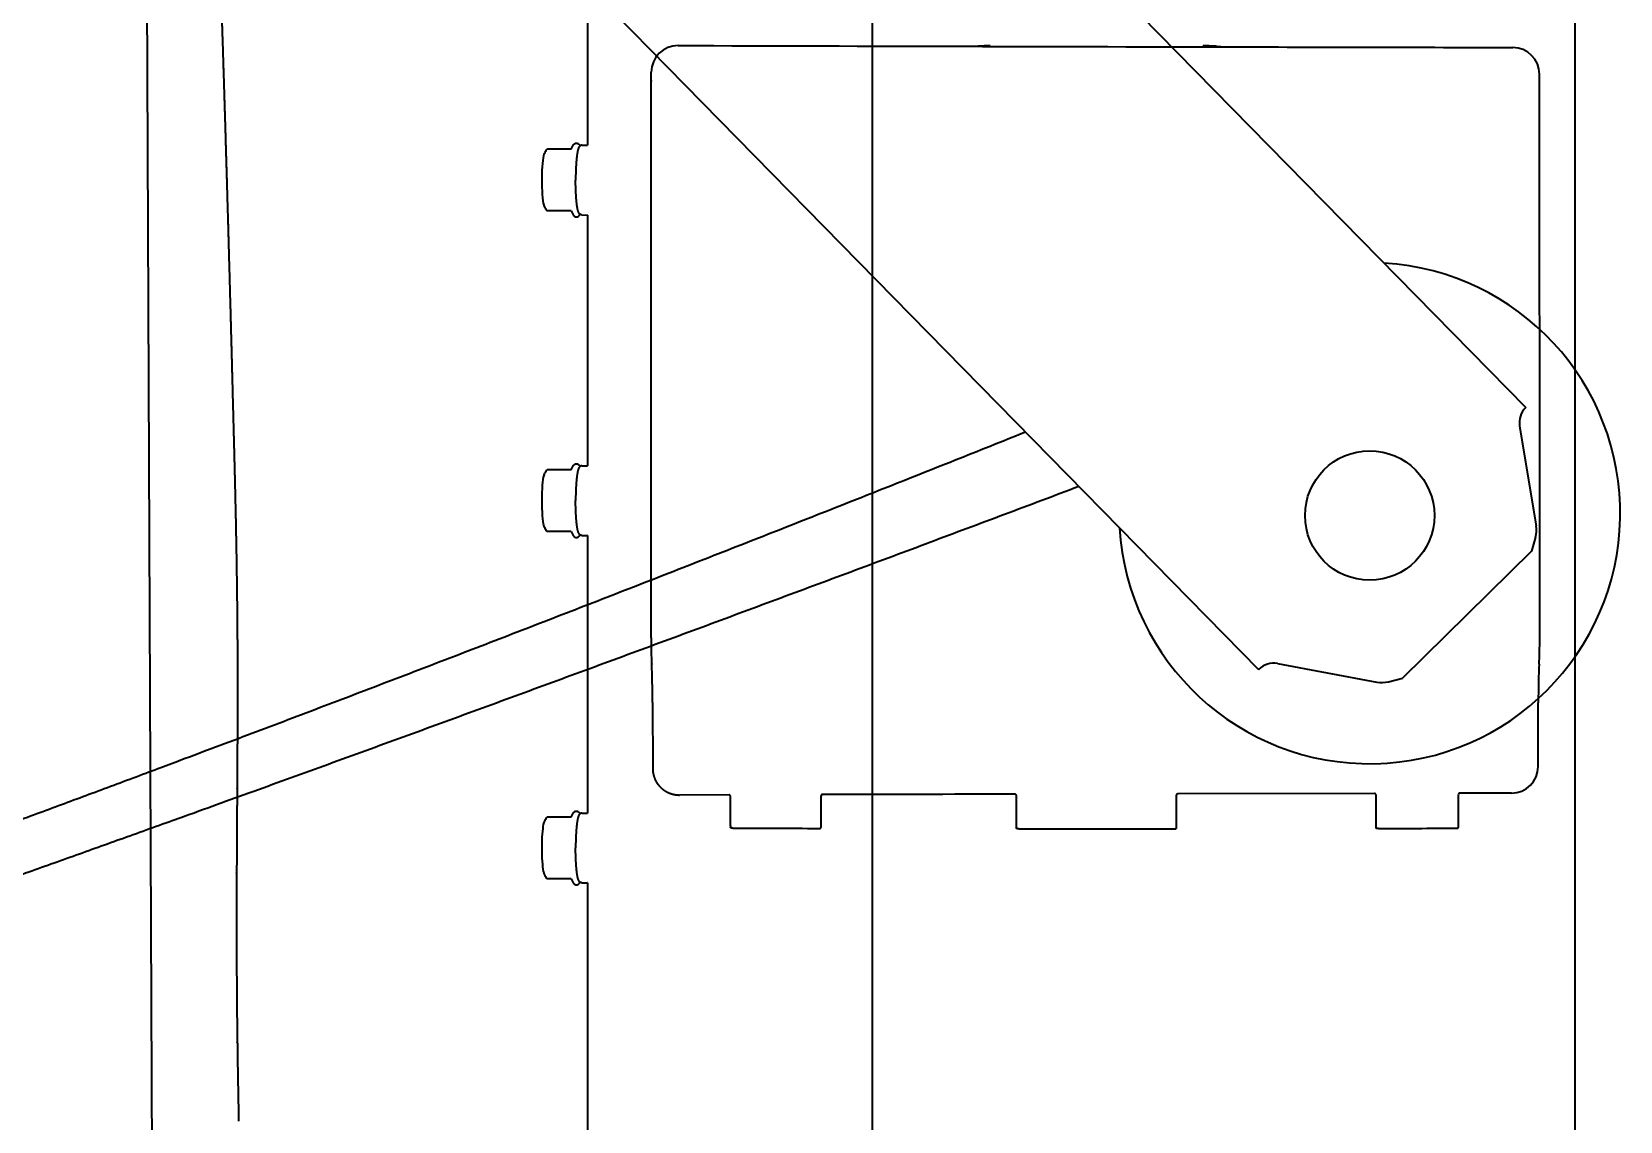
# Model space of a CAD drawing. Header units: millimetres. Extents: x 120 to 10915, y 515 to 8014.
# Drawn here: x 2624.8 to 2922, y 4599 to 4802.8 of the extents above; entities that cross this region are included whole.
import ezdxf

# ---------------------------------------------------------------- set-up
doc = ezdxf.new("R2010")
doc.units = ezdxf.units.MM
doc.layers.get('0').update_dxf_attribs({"lineweight": 13})
for name, color, linetype, lineweight in [('203_Chassis_left_side_view', 7, 'Continuous', 13), ('206_Cab_side_and_top_view', 7, 'Continuous', 13), ('214_BWA_holes_right_side_view', 7, 'Continuous', 13), ('218_Chassis_right_side_view', 7, 'Continuous', 13)]:
    doc.layers.add(name, color=color, linetype=linetype, lineweight=lineweight)

# ---------------------------------------------------------------- blocks, each defined once
blk = doc.blocks.new('3351299')
at = {"layer": '203_Chassis_left_side_view', "color": 3, "lineweight": 35}
for points, knots in [([(2659.94, 917.79), (2660.13, 912.21), (2660.32, 906.64), (2660.5, 901.05), (2660.73, 893.63), (2660.96, 886.21), (2661.01, 884.28), (2661.18, 878.73), (2661.34, 873.17), (2661.45, 869.42), (2661.66, 862.02), (2661.86, 854.61), (2661.97, 850.77), (2662.11, 845.31), (2662.26, 839.85), (2662.31, 837.63), (2662.41, 834), (2662.5, 830.36), (2662.55, 828.5), (2662.6, 826.64), (2662.65, 824.78)], [0, 0, 0, 0, 0, 0, 27.90867, 27.90867, 27.90867, 37.1185, 37.1185, 37.1185, 55.689508, 55.689508, 55.689508, 74.158473, 74.158473, 74.158473, 83.017276, 83.017276, 83.017276, 92.326715, 92.326715, 92.326715, 92.326715, 92.326715, 92.326715]), ([(2662.65, 824.78), (2662.69, 823.2), (2662.73, 821.63), (2662.77, 820.05), (2662.81, 818.32), (2662.85, 816.58), (2662.85, 816.42), (2662.89, 814.85), (2662.93, 813.27), (2662.96, 811.85), (2662.99, 810.27), (2663.02, 808.7), (2663.02, 808.54), (2663.05, 806.96), (2663.08, 805.39), (2663.11, 803.97), (2663.13, 802.39), (2663.15, 800.81), (2663.16, 800.65), (2663.18, 799.08), (2663.2, 797.5), (2663.21, 796.08), (2663.23, 794.5), (2663.24, 792.92), (2663.24, 792.77), (2663.26, 791.19), (2663.27, 789.61), (2663.28, 788.19), (2663.28, 786.61), (2663.29, 785.04), (2663.29, 784.88), (2663.29, 783.3), (2663.3, 781.73), (2663.3, 780.31), (2663.3, 778.73), (2663.3, 777.16), (2663.3, 777), (2663.29, 775.43), (2663.29, 773.85), (2663.29, 772.43), (2663.28, 770.86), (2663.27, 769.28), (2663.27, 769.12), (2663.27, 767.55), (2663.26, 765.97), (2663.25, 764.55), (2663.24, 762.97), (2663.23, 761.4), (2663.23, 761.24), (2663.22, 759.67), (2663.21, 758.09), (2663.2, 756.68), (2663.19, 755.1), (2663.18, 753.53), (2663.18, 753.37), (2663.17, 751.8), (2663.16, 750.23), (2663.16, 748.81), (2663.15, 747.24), (2663.14, 745.66), (2663.14, 745.51), (2663.13, 743.93), (2663.13, 742.36), (2663.13, 740.94), (2663.12, 739.37), (2663.12, 737.8), (2663.12, 737.64), (2663.12, 736.07), (2663.12, 734.5), (2663.12, 733.08), (2663.12, 731.35), (2663.13, 729.62), (2663.13, 729.31), (2663.14, 728.05), (2663.14, 726.79), (2663.15, 725.85), (2663.16, 724.28), (2663.17, 722.7), (2663.18, 722.09), (2663.19, 720.2), (2663.21, 718.32), (2663.22, 717.06), (2663.24, 715.46), (2663.27, 713.86), (2663.27, 713.68), (2663.29, 712.08), (2663.31, 710.49), (2663.33, 709.24), (2663.36, 707.65), (2663.39, 706.05), (2663.39, 705.87), (2663.42, 704.28), (2663.45, 702.69), (2663.47, 701.44), (2663.5, 700.2), (2663.52, 698.95)], [0, 0, 0, 0, 0, 0, 7.885484, 7.885484, 7.885484, 8.674032, 8.674032, 8.674032, 15.771583, 15.771583, 15.771583, 16.560286, 16.560286, 16.560286, 23.658608, 23.658608, 23.658608, 24.447311, 24.447311, 24.447311, 31.548151, 31.548151, 31.548151, 32.337169, 32.337169, 32.337169, 39.435781, 39.435781, 39.435781, 40.223527, 40.223527, 40.223527, 47.31324, 47.31324, 47.31324, 48.100986, 48.100986, 48.100986, 55.193385, 55.193385, 55.193385, 55.981578, 55.981578, 55.981578, 63.075319, 63.075319, 63.075319, 63.862147, 63.862147, 63.862147, 70.943595, 70.943595, 70.943595, 71.730423, 71.730423, 71.730423, 78.811094, 78.811094, 78.811094, 79.597727, 79.597727, 79.597727, 86.677427, 86.677427, 86.677427, 87.464061, 87.464061, 87.464061, 94.537937, 94.537937, 94.537937, 96.12501, 96.12501, 96.12501, 100.840444, 100.840444, 100.840444, 103.993391, 103.993391, 103.993391, 110.268452, 110.268452, 110.268452, 112.012373, 112.012373, 112.012373, 118.256114, 118.256114, 118.256114, 119.977639, 119.977639, 119.977639, 126.210938, 126.210938, 126.210938, 126.210938, 126.210938, 126.210938])]:
    blk.add_open_spline(points, degree=5, knots=knots, dxfattribs=at)
at = {"layer": '214_BWA_holes_right_side_view', "color": 3, "lineweight": 35}
for p, q in [((2802.96, 900.17), (2802.17, 900.17)), ((2802.96, 900.17), (2802.98, 900.18)), ((2803.8, 900.21), (2803.47, 900.21)), ((2844.53, 900.21), (2844.2, 900.21)), ((2845.04, 900.17), (2845.02, 900.18)), ((2845.83, 900.17), (2845.04, 900.17)), ((2740.79, 784.61), (2740.8, 784.45)), ((2906.83, 784.52), (2906.83, 784.48)), ((2740.96, 777.32), (2740.98, 764.97)), ((2906.65, 765.34), (2906.67, 777.24)), ((2755.29, 760.03), (2746, 760)), ((2755.5, 759.83), (2755.5, 754.3)), ((2772.5, 754.23), (2772.5, 759.87)), ((2809, 759.96), (2809, 754.16)), ((2839, 754.16), (2839, 760.03)), ((2876.04, 760.3), (2839.2, 760.23)), ((2876.25, 760.1), (2876.25, 754.22)), ((2891.75, 754.28), (2891.75, 760.13)), ((2901.66, 760.35), (2891.95, 760.33)), ((2756, 753.82), (2755.79, 753.82)), ((2771.96, 753.76), (2772.18, 753.76)), ((2809.5, 753.68), (2809.3, 753.68)), ((2838.47, 753.68), (2838.67, 753.68)), ((2876.75, 753.74), (2876.56, 753.74)), ((2891.22, 753.79), (2891.42, 753.79))]:
    blk.add_line(p, q, dxfattribs=at)
for points in [[(2745.73, 900.26, 0.00012), (2852.92, 900)], [(2849.94, 900.01, 0.000064), (2901.91, 899.9)], [(2808.79, 760.16, 0.000059), (2772.7, 760.07)], [(2756, 753.82, 0.000357), (2771.96, 753.76)], [(2809.5, 753.68, 0.000364), (2838.47, 753.68)], [(2876.75, 753.74, 0.000293), (2891.22, 753.79)]]:
    blk.add_lwpolyline(points, format="xyb", dxfattribs=at)
for centre, radius, start, end in [((2799.61, 965.43), 65.31, 269.7683, 271.9877), ((2802.15, 892.15), 8.01, 89.9087, 92.0033), ((2803.8, 900.41), 0.2, 269.965, 0.0351), ((2844.2, 900.41), 0.2, 179.9649, 270.035), ((2845.92, 895.62), 4.54, 85.069, 91.0582), ((2901.89, 894.9), 5, 0.008, 89.8533), ((2901.65, 765.35), 5, 270.1075, 359.9167), ((2755.3, 759.82), 0.204, 1.6459, 91.7632), ((2772.7, 759.87), 0.202, 89.4147, 179.2346), ((2808.8, 759.96), 0.204, 1.5624, 91.6898), ((2839.2, 760.02), 0.202, 89.3094, 179.1939), ((2876.05, 760.1), 0.203, 1.4615, 91.608), ((2891.95, 760.13), 0.202, 89.2324, 179.1686), ((2756.82, 754.27), 1.32, 178.7835, 194.2671), ((2771.01, 754.22), 1.49, 348.9138, 0.6422), ((2810.34, 754.13), 1.34, 178.843, 194.0081), ((2837.52, 754.14), 1.48, 348.6889, 0.6638), ((2877.61, 754.2), 1.36, 178.9162, 193.7057), ((2890.27, 754.26), 1.48, 348.546, 0.6771)]:
    blk.add_arc(centre, radius, start, end, dxfattribs=at)
for centre, major_axis, ratio, start_param, end_param in [((2745.74, 895.26), (4.58, -2.06), 0.994269, 1.992273, 3.560358), ((2803.47, 900.18), (0.5, 0), 0.052408, 1.570796, 3.089233), ((2844.53, 900.18), (-0.5, 0), 0.052408, 3.193953, 4.712389), ((2850.11, 900.22), (4, 0), 0.052368, 3.462048, 4.67047), ((2741.05, 789.55), (0, -7), 0.052622, 4.729561, 5.497051), ((2906.57, 789.47), (0, -7), 0.052329, 0.785682, 1.561341), ((2740.4, 777.03), (0, -10.5), 0.052631, 1.59836, 2.355514), ((2907.22, 777.05), (0, -10.5), 0.052346, 3.927272, 4.694595)]:
    blk.add_ellipse(centre, major_axis=major_axis, ratio=ratio, start_param=start_param, end_param=end_param, dxfattribs=at)
for points, knots in [([(2740.68, 789.43), (2740.66, 810), (2740.66, 830.57), (2740.68, 851.16), (2740.7, 872.32), (2740.72, 893.49), (2740.72, 894.09), (2740.72, 894.69), (2740.72, 895.29)], [0.07404, 0.07404, 0.07404, 0.07404, 0.07404, 0.07404, 102.913467, 102.913467, 102.913467, 105.913799, 105.913799, 105.913799, 105.913799, 105.913799, 105.913799]), ([(2740.98, 764.97), (2740.98, 764.5), (2741.04, 764.03), (2741.15, 763.56), (2741.49, 762.67), (2742.02, 761.88), (2742.33, 761.52), (2743.04, 760.88), (2743.88, 760.43), (2744.32, 760.25), (2744.93, 760.09), (2745.55, 760.02), (2745.7, 760.01), (2745.85, 760), (2746, 760)], [0, 0, 0, 0, 0, 0, 3.346671, 3.346671, 3.346671, 6.695287, 6.695287, 6.695287, 10.043519, 10.043519, 10.043519, 11.104846, 11.104846, 11.104846, 11.104846, 11.104846, 11.104846]), ([(2755.79, 753.82), (2755.75, 753.82), (2755.71, 753.83), (2755.67, 753.83), (2755.62, 753.85), (2755.58, 753.88), (2755.57, 753.89), (2755.55, 753.91), (2755.55, 753.93), (2755.54, 753.94), (2755.54, 753.94), (2755.54, 753.95)], [0, 0, 0, 0, 0, 0, 0.2864603, 0.2864603, 0.2864603, 0.4857818, 0.4857818, 0.4857818, 0.5289184, 0.5289184, 0.5289184, 0.5289184, 0.5289184, 0.5289184]), ([(2772.18, 753.76), (2772.22, 753.76), (2772.26, 753.76), (2772.3, 753.77), (2772.36, 753.78), (2772.4, 753.8), (2772.42, 753.82), (2772.44, 753.84), (2772.46, 753.88), (2772.46, 753.89), (2772.47, 753.91), (2772.47, 753.93)], [0, 0, 0, 0, 0, 0, 0.2785446, 0.2785446, 0.2785446, 0.4568984, 0.4568984, 0.4568984, 0.6230698, 0.6230698, 0.6230698, 0.6230698, 0.6230698, 0.6230698]), ([(2809.3, 753.68), (2809.27, 753.69), (2809.25, 753.69), (2809.22, 753.69), (2809.17, 753.69), (2809.13, 753.71), (2809.1, 753.72), (2809.08, 753.74), (2809.06, 753.77), (2809.05, 753.78), (2809.05, 753.8), (2809.04, 753.81)], [0, 0, 0, 0, 0, 0, 0.1800563, 0.1800563, 0.1800563, 0.3913538, 0.3913538, 0.3913538, 0.5361634, 0.5361634, 0.5361634, 0.5361634, 0.5361634, 0.5361634]), ([(2838.67, 753.68), (2838.71, 753.68), (2838.74, 753.68), (2838.77, 753.68), (2838.82, 753.69), (2838.87, 753.71), (2838.89, 753.72), (2838.92, 753.74), (2838.95, 753.78), (2838.96, 753.8), (2838.97, 753.83), (2838.97, 753.85)], [0, 0, 0, 0, 0, 0, 0.2103931, 0.2103931, 0.2103931, 0.3946679, 0.3946679, 0.3946679, 0.6182536, 0.6182536, 0.6182536, 0.6182536, 0.6182536, 0.6182536]), ([(2876.56, 753.74), (2876.51, 753.74), (2876.47, 753.75), (2876.43, 753.75), (2876.37, 753.77), (2876.33, 753.8), (2876.32, 753.81), (2876.3, 753.84), (2876.29, 753.86), (2876.29, 753.87), (2876.29, 753.87), (2876.29, 753.87)], [0, 0, 0, 0, 0, 0, 0.3007417, 0.3007417, 0.3007417, 0.509338, 0.509338, 0.509338, 0.5541292, 0.5541292, 0.5541292, 0.5541292, 0.5541292, 0.5541292]), ([(2891.42, 753.79), (2891.46, 753.8), (2891.5, 753.8), (2891.54, 753.8), (2891.6, 753.81), (2891.65, 753.84), (2891.66, 753.85), (2891.69, 753.88), (2891.7, 753.91), (2891.71, 753.93), (2891.72, 753.95), (2891.72, 753.96)], [0, 0, 0, 0, 0, 0, 0.2831269, 0.2831269, 0.2831269, 0.4620501, 0.4620501, 0.4620501, 0.6280202, 0.6280202, 0.6280202, 0.6280202, 0.6280202, 0.6280202])]:
    blk.add_open_spline(points, degree=5, knots=knots, dxfattribs=at)
blk.add_open_spline([(2906.94, 789.4), (2906.95, 810.5), (2906.94, 831.6), (2906.93, 852.71), (2906.91, 873.81), (2906.89, 894.9)], degree=5, dxfattribs=at)
blk = doc.blocks.new('3069663')
at = {"layer": '218_Chassis_right_side_view', "color": 3, "lineweight": 35}
blk.add_line((2782.03, 1181.1), (2782.03, 665.94), dxfattribs=at)
blk = doc.blocks.new('3107262')
at = {"layer": '203_Chassis_left_side_view', "color": 3, "lineweight": 35}
for p, q in [((2913.5, 1193.95), (2913.5, 667.15)), ((2728.77, 933.55), (2728.77, 881.63)), ((2725.7, 880.86), (2721.23, 880.86)), ((2725.7, 880.86), (2726.11, 881.59)), ((2727.73, 881.6), (2728.77, 881.63)), ((2728.77, 881.63), (2728.75, 881.63)), ((2720.68, 870.19), (2720.83, 869.92)), ((2725.7, 869.32), (2721.23, 869.32)), ((2725.7, 869.32), (2726.11, 868.59)), ((2727.73, 868.58), (2728.77, 868.55)), ((2728.77, 868.55), (2728.75, 868.55)), ((2728.77, 868.55), (2728.77, 821.63)), ((2720.68, 819.99), (2720.83, 820.26)), ((2725.7, 820.86), (2721.23, 820.86)), ((2725.7, 820.86), (2726.11, 821.59)), ((2727.73, 821.6), (2728.77, 821.63)), ((2728.77, 821.63), (2728.75, 821.63)), ((2725.7, 809.32), (2721.23, 809.32)), ((2725.7, 809.32), (2726.11, 808.59)), ((2727.73, 808.58), (2728.77, 808.55)), ((2728.77, 808.55), (2728.75, 808.55)), ((2728.77, 808.55), (2728.77, 756.63)), ((2725.7, 755.86), (2721.23, 755.86)), ((2725.7, 755.86), (2726.11, 756.59)), ((2727.73, 756.6), (2728.77, 756.63)), ((2728.77, 756.63), (2728.75, 756.63)), ((2720.68, 745.19), (2720.83, 744.92)), ((2725.7, 744.32), (2721.23, 744.32)), ((2725.7, 744.32), (2726.11, 743.59)), ((2727.73, 743.58), (2728.77, 743.55)), ((2728.77, 743.55), (2728.75, 743.55)), ((2728.77, 743.55), (2728.77, 689.94))]:
    blk.add_line(p, q, dxfattribs=at)
for centre, radius, start, end in [((2723.32, 878.82), 2.88, 149.8318, 154.566), ((2725.22, 877.75), 5.06, 142.0053, 150.2108), ((2725.22, 872.43), 5.06, 209.7892, 217.995), ((2725.22, 817.75), 5.06, 142.0053, 150.2108), ((2723.27, 811.34), 2.83, 191.9209, 210.2832), ((2725.22, 812.43), 5.06, 209.7892, 217.995), ((2723.32, 753.82), 2.88, 149.8318, 166.6063), ((2725.22, 752.75), 5.06, 142.0053, 150.2108), ((2725.22, 747.43), 5.06, 209.7892, 217.995)]:
    blk.add_arc(centre, radius, start, end, dxfattribs=at)
for centre, start_param, end_param in [((2720.79, 875.09), 3.265214, 5.759587), ((2720.79, 875.09), 5.759587, 6.084538), ((2720.79, 815.09), 3.340248, 5.759587), ((2720.79, 750.09), 3.639572, 5.759587), ((2720.79, 750.09), 5.759587, 6.084538)]:
    blk.add_ellipse(centre, major_axis=(0, -5), ratio=0.113203, start_param=start_param, end_param=end_param, dxfattribs=at)
for points, knots in [([(2726.11, 881.59), (2726.11, 881.6), (2726.12, 881.62), (2726.14, 881.65), (2726.16, 881.68), (2726.19, 881.72), (2726.22, 881.76), (2726.26, 881.8), (2726.3, 881.83), (2726.34, 881.86), (2726.38, 881.89), (2726.42, 881.91), (2726.46, 881.94), (2726.51, 881.96), (2726.59, 881.98), (2726.67, 881.99), (2726.76, 881.99), (2726.84, 881.98), (2726.91, 881.96), (2726.96, 881.94), (2727.01, 881.92), (2727.05, 881.9), (2727.09, 881.87), (2727.13, 881.84), (2727.17, 881.8), (2727.2, 881.77), (2727.23, 881.73), (2727.26, 881.7), (2727.28, 881.67), (2727.3, 881.64), (2727.32, 881.61), (2727.34, 881.57), (2727.36, 881.52), (2727.38, 881.49), (2727.38, 881.48)], [0, 0, 0, 0, 0.03476, 0.070212, 0.106564, 0.144085, 0.200251, 0.258907, 0.308415, 0.359899, 0.406008, 0.4539, 0.498075, 0.544969, 0.635572, 0.722307, 0.808646, 0.895859, 0.976401, 1.012863, 1.067637, 1.115029, 1.160519, 1.211956, 1.260655, 1.319247, 1.369097, 1.404314, 1.438505, 1.471803, 1.505859, 1.558624, 1.60793, 1.657756, 1.657756, 1.657756, 1.657756]), ([(2727.73, 881.6), (2727.7, 881.6), (2727.65, 881.6), (2727.57, 881.58), (2727.5, 881.55), (2727.44, 881.52), (2727.39, 881.48), (2727.34, 881.45), (2727.3, 881.41), (2727.27, 881.37), (2727.24, 881.33), (2727.21, 881.29), (2727.19, 881.26), (2727.17, 881.22), (2727.15, 881.18), (2727.13, 881.14), (2727.11, 881.11), (2727.1, 881.07), (2727.08, 881.03), (2727.07, 880.99), (2727.05, 880.95), (2727.04, 880.91), (2727.03, 880.87), (2727.01, 880.82), (2727, 880.78), (2726.99, 880.73), (2726.98, 880.68), (2726.97, 880.64), (2726.95, 880.59), (2726.94, 880.54), (2726.93, 880.48), (2726.92, 880.43), (2726.91, 880.38), (2726.9, 880.32), (2726.89, 880.26), (2726.88, 880.2), (2726.87, 880.14), (2726.86, 880.08), (2726.85, 880.02), (2726.84, 879.96), (2726.83, 879.89), (2726.82, 879.82), (2726.81, 879.76), (2726.8, 879.69), (2726.79, 879.62), (2726.78, 879.55), (2726.78, 879.47), (2726.77, 879.4), (2726.76, 879.32), (2726.75, 879.25), (2726.74, 879.17), (2726.73, 879.09), (2726.73, 879.01), (2726.72, 878.93), (2726.71, 878.85), (2726.7, 878.77), (2726.7, 878.68), (2726.69, 878.6), (2726.68, 878.51), (2726.68, 878.43), (2726.67, 878.34), (2726.66, 878.25), (2726.66, 878.16), (2726.65, 878.07), (2726.65, 877.98), (2726.64, 877.89), (2726.64, 877.79), (2726.63, 877.7), (2726.63, 877.61), (2726.62, 877.51), (2726.62, 877.42), (2726.61, 877.32), (2726.61, 877.22), (2726.6, 877.12), (2726.6, 877.03), (2726.6, 876.93), (2726.59, 876.83), (2726.59, 876.73), (2726.59, 876.63), (2726.58, 876.53), (2726.58, 876.43), (2726.58, 876.33), (2726.58, 876.22), (2726.57, 876.12), (2726.57, 876.02), (2726.57, 875.92), (2726.57, 875.81), (2726.57, 875.71), (2726.57, 875.61), (2726.57, 875.5), (2726.57, 875.4), (2726.56, 875.3), (2726.56, 875.19), (2726.56, 875.13), (2726.56, 875.09)], [0, 0, 0, 0, 0.080216, 0.158763, 0.234473, 0.306345, 0.368418, 0.426639, 0.481188, 0.532494, 0.581226, 0.627427, 0.672228, 0.716023, 0.757153, 0.798088, 0.839012, 0.880157, 0.921707, 0.963828, 1.006652, 1.050286, 1.094607, 1.139898, 1.186223, 1.233637, 1.28218, 1.331891, 1.382796, 1.434921, 1.48823, 1.542788, 1.598606, 1.65569, 1.713975, 1.773674, 1.834517, 1.896749, 1.960118, 2.024846, 2.090737, 2.157954, 2.226329, 2.295997, 2.366812, 2.438884, 2.512075, 2.586485, 2.662002, 2.738699, 2.816476, 2.89539, 2.975355, 3.056415, 3.138485, 3.221607, 3.305708, 3.390815, 3.476861, 3.563867, 3.65177, 3.740585, 3.83025, 3.920777, 4.012113, 4.104261, 4.197159, 4.290818, 4.385211, 4.480311, 4.576053, 4.672451, 4.769476, 4.867101, 4.965271, 5.063988, 5.163222, 5.262946, 5.36311, 5.463709, 5.564713, 5.666093, 5.767808, 5.869844, 5.97217, 6.074758, 6.17757, 6.280587, 6.38378, 6.487117, 6.590568, 6.694107, 6.797704, 6.901329, 6.901329, 6.901329, 6.901329]), ([(2727.73, 868.58), (2727.7, 868.58), (2727.65, 868.58), (2727.57, 868.6), (2727.5, 868.63), (2727.44, 868.66), (2727.39, 868.7), (2727.34, 868.73), (2727.3, 868.77), (2727.27, 868.81), (2727.24, 868.85), (2727.21, 868.89), (2727.19, 868.93), (2727.17, 868.96), (2727.15, 869), (2727.13, 869.04), (2727.11, 869.08), (2727.1, 869.11), (2727.08, 869.15), (2727.07, 869.19), (2727.05, 869.23), (2727.04, 869.27), (2727.03, 869.32), (2727.01, 869.36), (2727, 869.4), (2726.99, 869.45), (2726.98, 869.5), (2726.97, 869.55), (2726.95, 869.59), (2726.94, 869.65), (2726.93, 869.7), (2726.92, 869.75), (2726.91, 869.81), (2726.9, 869.86), (2726.89, 869.92), (2726.88, 869.98), (2726.87, 870.04), (2726.86, 870.1), (2726.85, 870.16), (2726.84, 870.23), (2726.83, 870.29), (2726.82, 870.36), (2726.81, 870.43), (2726.8, 870.49), (2726.79, 870.57), (2726.78, 870.64), (2726.78, 870.71), (2726.77, 870.78), (2726.76, 870.86), (2726.75, 870.93), (2726.74, 871.01), (2726.73, 871.09), (2726.73, 871.17), (2726.72, 871.25), (2726.71, 871.33), (2726.7, 871.42), (2726.7, 871.5), (2726.69, 871.58), (2726.68, 871.67), (2726.68, 871.76), (2726.67, 871.84), (2726.66, 871.93), (2726.66, 872.02), (2726.65, 872.11), (2726.65, 872.2), (2726.64, 872.3), (2726.64, 872.39), (2726.63, 872.48), (2726.63, 872.58), (2726.62, 872.67), (2726.62, 872.77), (2726.61, 872.86), (2726.61, 872.96), (2726.6, 873.06), (2726.6, 873.16), (2726.6, 873.25), (2726.59, 873.35), (2726.59, 873.45), (2726.59, 873.55), (2726.58, 873.65), (2726.58, 873.75), (2726.58, 873.86), (2726.58, 873.96), (2726.57, 874.06), (2726.57, 874.16), (2726.57, 874.26), (2726.57, 874.37), (2726.57, 874.47), (2726.57, 874.57), (2726.57, 874.68), (2726.57, 874.78), (2726.56, 874.88), (2726.56, 874.99), (2726.56, 875.06), (2726.56, 875.09)], [0, 0, 0, 0, 0.080216, 0.158763, 0.234473, 0.306345, 0.368418, 0.426639, 0.481188, 0.532494, 0.581226, 0.627427, 0.672228, 0.716023, 0.757153, 0.798088, 0.839012, 0.880157, 0.921707, 0.963828, 1.006652, 1.050286, 1.094607, 1.139898, 1.186223, 1.233637, 1.28218, 1.331891, 1.382796, 1.434921, 1.48823, 1.542788, 1.598606, 1.65569, 1.713975, 1.773674, 1.834517, 1.896749, 1.960118, 2.024846, 2.090737, 2.157954, 2.226329, 2.295997, 2.366812, 2.438884, 2.512075, 2.586485, 2.662002, 2.738699, 2.816476, 2.89539, 2.975355, 3.056415, 3.138485, 3.221607, 3.305708, 3.390815, 3.476861, 3.563867, 3.65177, 3.740585, 3.83025, 3.920777, 4.012113, 4.104261, 4.197159, 4.290818, 4.385211, 4.480311, 4.576053, 4.672451, 4.769476, 4.867101, 4.965271, 5.063988, 5.163222, 5.262946, 5.36311, 5.463709, 5.564713, 5.666093, 5.767808, 5.869844, 5.97217, 6.074758, 6.17757, 6.280587, 6.38378, 6.487117, 6.590568, 6.694107, 6.797704, 6.901329, 6.901329, 6.901329, 6.901329]), ([(2726.11, 868.59), (2726.11, 868.58), (2726.12, 868.57), (2726.13, 868.55), (2726.14, 868.53), (2726.15, 868.51), (2726.17, 868.49), (2726.19, 868.47), (2726.2, 868.45), (2726.22, 868.43), (2726.24, 868.4), (2726.27, 868.38), (2726.3, 868.35), (2726.34, 868.32), (2726.38, 868.29), (2726.41, 868.27), (2726.45, 868.25), (2726.48, 868.24), (2726.51, 868.23), (2726.54, 868.22), (2726.59, 868.2), (2726.63, 868.2), (2726.67, 868.19), (2726.71, 868.19), (2726.76, 868.19), (2726.8, 868.2), (2726.84, 868.2), (2726.89, 868.21), (2726.93, 868.23), (2726.97, 868.24), (2727.01, 868.27), (2727.05, 868.29), (2727.09, 868.31), (2727.12, 868.34), (2727.14, 868.36), (2727.16, 868.38), (2727.18, 868.4), (2727.2, 868.42), (2727.22, 868.44), (2727.24, 868.46), (2727.26, 868.49), (2727.28, 868.51), (2727.3, 868.54), (2727.31, 868.57), (2727.33, 868.59), (2727.34, 868.62), (2727.35, 868.64), (2727.36, 868.66), (2727.37, 868.68), (2727.38, 868.7), (2727.38, 868.7)], [0, 0, 0, 0, 0.020898, 0.042046, 0.066892, 0.092136, 0.117889, 0.144238, 0.171747, 0.200029, 0.229192, 0.259556, 0.310361, 0.36163, 0.407956, 0.454658, 0.490231, 0.524569, 0.543704, 0.589944, 0.634142, 0.677668, 0.720918, 0.76416, 0.807367, 0.850988, 0.894044, 0.938484, 0.981871, 1.027841, 1.071806, 1.119787, 1.165605, 1.205023, 1.233107, 1.260101, 1.289786, 1.317306, 1.344392, 1.372271, 1.408913, 1.442973, 1.476576, 1.506855, 1.533626, 1.560129, 1.586694, 1.611472, 1.634589, 1.657694, 1.657694, 1.657694, 1.657694]), ([(2726.11, 821.59), (2726.11, 821.6), (2726.12, 821.62), (2726.14, 821.65), (2726.16, 821.68), (2726.19, 821.72), (2726.22, 821.76), (2726.26, 821.8), (2726.3, 821.83), (2726.34, 821.86), (2726.38, 821.89), (2726.42, 821.91), (2726.46, 821.94), (2726.51, 821.96), (2726.59, 821.98), (2726.67, 821.99), (2726.76, 821.99), (2726.84, 821.98), (2726.91, 821.96), (2726.96, 821.94), (2727.01, 821.92), (2727.05, 821.9), (2727.09, 821.87), (2727.13, 821.84), (2727.17, 821.8), (2727.2, 821.77), (2727.23, 821.73), (2727.26, 821.7), (2727.28, 821.67), (2727.3, 821.64), (2727.32, 821.61), (2727.34, 821.57), (2727.36, 821.52), (2727.38, 821.49), (2727.38, 821.48)], [0, 0, 0, 0, 0.03476, 0.070212, 0.106564, 0.144085, 0.200251, 0.258907, 0.308415, 0.359899, 0.406008, 0.4539, 0.498075, 0.544969, 0.635572, 0.722307, 0.808646, 0.895859, 0.976401, 1.012863, 1.067637, 1.115029, 1.160519, 1.211956, 1.260655, 1.319246, 1.369097, 1.404314, 1.438505, 1.471803, 1.505859, 1.558624, 1.60793, 1.657755, 1.657755, 1.657755, 1.657755]), ([(2727.73, 821.6), (2727.7, 821.6), (2727.65, 821.6), (2727.57, 821.58), (2727.5, 821.55), (2727.44, 821.52), (2727.39, 821.48), (2727.34, 821.45), (2727.3, 821.41), (2727.27, 821.37), (2727.24, 821.33), (2727.21, 821.29), (2727.19, 821.26), (2727.17, 821.22), (2727.15, 821.18), (2727.13, 821.14), (2727.11, 821.11), (2727.1, 821.07), (2727.08, 821.03), (2727.07, 820.99), (2727.05, 820.95), (2727.04, 820.91), (2727.03, 820.87), (2727.01, 820.82), (2727, 820.78), (2726.99, 820.73), (2726.98, 820.68), (2726.97, 820.64), (2726.95, 820.59), (2726.94, 820.54), (2726.93, 820.48), (2726.92, 820.43), (2726.91, 820.38), (2726.9, 820.32), (2726.89, 820.26), (2726.88, 820.2), (2726.87, 820.14), (2726.86, 820.08), (2726.85, 820.02), (2726.84, 819.96), (2726.83, 819.89), (2726.82, 819.82), (2726.81, 819.76), (2726.8, 819.69), (2726.79, 819.62), (2726.78, 819.55), (2726.78, 819.47), (2726.77, 819.4), (2726.76, 819.32), (2726.75, 819.25), (2726.74, 819.17), (2726.73, 819.09), (2726.73, 819.01), (2726.72, 818.93), (2726.71, 818.85), (2726.7, 818.77), (2726.7, 818.68), (2726.69, 818.6), (2726.68, 818.51), (2726.68, 818.43), (2726.67, 818.34), (2726.66, 818.25), (2726.66, 818.16), (2726.65, 818.07), (2726.65, 817.98), (2726.64, 817.89), (2726.64, 817.79), (2726.63, 817.7), (2726.63, 817.61), (2726.62, 817.51), (2726.62, 817.42), (2726.61, 817.32), (2726.61, 817.22), (2726.6, 817.12), (2726.6, 817.03), (2726.6, 816.93), (2726.59, 816.83), (2726.59, 816.73), (2726.59, 816.63), (2726.58, 816.53), (2726.58, 816.43), (2726.58, 816.33), (2726.58, 816.22), (2726.57, 816.12), (2726.57, 816.02), (2726.57, 815.92), (2726.57, 815.81), (2726.57, 815.71), (2726.57, 815.61), (2726.57, 815.5), (2726.57, 815.4), (2726.56, 815.3), (2726.56, 815.19), (2726.56, 815.13), (2726.56, 815.09)], [0, 0, 0, 0, 0.080216, 0.158763, 0.234473, 0.306345, 0.368418, 0.426639, 0.481188, 0.532494, 0.581226, 0.627427, 0.672228, 0.716023, 0.757153, 0.798088, 0.839012, 0.880157, 0.921707, 0.963828, 1.006652, 1.050286, 1.094607, 1.139898, 1.186223, 1.233637, 1.28218, 1.331891, 1.382796, 1.434921, 1.48823, 1.542788, 1.598606, 1.65569, 1.713975, 1.773674, 1.834517, 1.896749, 1.960118, 2.024846, 2.090737, 2.157954, 2.226329, 2.295997, 2.366812, 2.438884, 2.512075, 2.586485, 2.662002, 2.738699, 2.816476, 2.89539, 2.975355, 3.056415, 3.138485, 3.221607, 3.305708, 3.390815, 3.476861, 3.563867, 3.65177, 3.740585, 3.83025, 3.920777, 4.012113, 4.104261, 4.197159, 4.290818, 4.385211, 4.480311, 4.576053, 4.672451, 4.769476, 4.867101, 4.965271, 5.063988, 5.163222, 5.262946, 5.36311, 5.463709, 5.564713, 5.666093, 5.767808, 5.869844, 5.97217, 6.074758, 6.17757, 6.280587, 6.38378, 6.487117, 6.590568, 6.694107, 6.797704, 6.901329, 6.901329, 6.901329, 6.901329]), ([(2727.73, 808.58), (2727.7, 808.58), (2727.65, 808.58), (2727.57, 808.6), (2727.5, 808.63), (2727.44, 808.66), (2727.39, 808.7), (2727.34, 808.73), (2727.3, 808.77), (2727.27, 808.81), (2727.24, 808.85), (2727.21, 808.89), (2727.19, 808.93), (2727.17, 808.96), (2727.15, 809), (2727.13, 809.04), (2727.11, 809.08), (2727.1, 809.11), (2727.08, 809.15), (2727.07, 809.19), (2727.05, 809.23), (2727.04, 809.27), (2727.03, 809.32), (2727.01, 809.36), (2727, 809.4), (2726.99, 809.45), (2726.98, 809.5), (2726.97, 809.55), (2726.95, 809.59), (2726.94, 809.65), (2726.93, 809.7), (2726.92, 809.75), (2726.91, 809.81), (2726.9, 809.86), (2726.89, 809.92), (2726.88, 809.98), (2726.87, 810.04), (2726.86, 810.1), (2726.85, 810.16), (2726.84, 810.23), (2726.83, 810.29), (2726.82, 810.36), (2726.81, 810.43), (2726.8, 810.49), (2726.79, 810.57), (2726.78, 810.64), (2726.78, 810.71), (2726.77, 810.78), (2726.76, 810.86), (2726.75, 810.93), (2726.74, 811.01), (2726.73, 811.09), (2726.73, 811.17), (2726.72, 811.25), (2726.71, 811.33), (2726.7, 811.42), (2726.7, 811.5), (2726.69, 811.58), (2726.68, 811.67), (2726.68, 811.76), (2726.67, 811.84), (2726.66, 811.93), (2726.66, 812.02), (2726.65, 812.11), (2726.65, 812.2), (2726.64, 812.3), (2726.64, 812.39), (2726.63, 812.48), (2726.63, 812.58), (2726.62, 812.67), (2726.62, 812.77), (2726.61, 812.86), (2726.61, 812.96), (2726.6, 813.06), (2726.6, 813.16), (2726.6, 813.25), (2726.59, 813.35), (2726.59, 813.45), (2726.59, 813.55), (2726.58, 813.65), (2726.58, 813.75), (2726.58, 813.86), (2726.58, 813.96), (2726.57, 814.06), (2726.57, 814.16), (2726.57, 814.26), (2726.57, 814.37), (2726.57, 814.47), (2726.57, 814.57), (2726.57, 814.68), (2726.57, 814.78), (2726.56, 814.88), (2726.56, 814.99), (2726.56, 815.06), (2726.56, 815.09)], [0, 0, 0, 0, 0.080216, 0.158763, 0.234473, 0.306345, 0.368418, 0.426639, 0.481188, 0.532494, 0.581226, 0.627427, 0.672228, 0.716023, 0.757153, 0.798088, 0.839012, 0.880157, 0.921707, 0.963828, 1.006652, 1.050286, 1.094607, 1.139898, 1.186223, 1.233637, 1.28218, 1.331891, 1.382796, 1.434921, 1.48823, 1.542788, 1.598606, 1.65569, 1.713975, 1.773674, 1.834517, 1.896749, 1.960118, 2.024846, 2.090737, 2.157954, 2.226329, 2.295997, 2.366812, 2.438884, 2.512075, 2.586485, 2.662002, 2.738699, 2.816476, 2.89539, 2.975355, 3.056415, 3.138485, 3.221607, 3.305708, 3.390815, 3.476861, 3.563867, 3.65177, 3.740585, 3.83025, 3.920777, 4.012113, 4.104261, 4.197159, 4.290818, 4.385211, 4.480311, 4.576053, 4.672451, 4.769476, 4.867101, 4.965271, 5.063988, 5.163222, 5.262946, 5.36311, 5.463709, 5.564713, 5.666093, 5.767808, 5.869844, 5.97217, 6.074758, 6.17757, 6.280587, 6.38378, 6.487117, 6.590568, 6.694107, 6.797704, 6.901329, 6.901329, 6.901329, 6.901329]), ([(2726.11, 808.59), (2726.11, 808.58), (2726.12, 808.57), (2726.13, 808.55), (2726.14, 808.53), (2726.15, 808.51), (2726.17, 808.49), (2726.19, 808.47), (2726.2, 808.45), (2726.22, 808.43), (2726.24, 808.4), (2726.27, 808.38), (2726.3, 808.35), (2726.34, 808.32), (2726.38, 808.29), (2726.41, 808.27), (2726.45, 808.25), (2726.48, 808.24), (2726.51, 808.23), (2726.54, 808.22), (2726.59, 808.2), (2726.63, 808.2), (2726.67, 808.19), (2726.71, 808.19), (2726.76, 808.19), (2726.8, 808.2), (2726.84, 808.2), (2726.89, 808.21), (2726.93, 808.23), (2726.97, 808.24), (2727.01, 808.27), (2727.05, 808.29), (2727.09, 808.31), (2727.12, 808.34), (2727.14, 808.36), (2727.16, 808.38), (2727.18, 808.4), (2727.2, 808.42), (2727.22, 808.44), (2727.24, 808.46), (2727.26, 808.49), (2727.28, 808.51), (2727.3, 808.54), (2727.31, 808.57), (2727.33, 808.59), (2727.34, 808.62), (2727.35, 808.64), (2727.36, 808.66), (2727.37, 808.68), (2727.38, 808.7), (2727.38, 808.7)], [0, 0, 0, 0, 0.020898, 0.042046, 0.066892, 0.092136, 0.117889, 0.144238, 0.171747, 0.200029, 0.229192, 0.259556, 0.310361, 0.361629, 0.407956, 0.454658, 0.490231, 0.524569, 0.543703, 0.589943, 0.634142, 0.677667, 0.720918, 0.76416, 0.807367, 0.850988, 0.894044, 0.938483, 0.98187, 1.02784, 1.071805, 1.119786, 1.165605, 1.205023, 1.233107, 1.260101, 1.289785, 1.317306, 1.344391, 1.372271, 1.408913, 1.442973, 1.476576, 1.506854, 1.533626, 1.560129, 1.586694, 1.611472, 1.634589, 1.657693, 1.657693, 1.657693, 1.657693]), ([(2726.11, 756.59), (2726.11, 756.6), (2726.12, 756.62), (2726.14, 756.65), (2726.16, 756.68), (2726.19, 756.72), (2726.22, 756.76), (2726.26, 756.8), (2726.3, 756.83), (2726.34, 756.86), (2726.38, 756.89), (2726.42, 756.91), (2726.46, 756.94), (2726.51, 756.96), (2726.59, 756.98), (2726.67, 756.99), (2726.76, 756.99), (2726.84, 756.98), (2726.91, 756.96), (2726.96, 756.94), (2727.01, 756.92), (2727.05, 756.9), (2727.09, 756.87), (2727.13, 756.84), (2727.17, 756.8), (2727.2, 756.77), (2727.23, 756.73), (2727.26, 756.7), (2727.28, 756.67), (2727.3, 756.64), (2727.32, 756.61), (2727.34, 756.57), (2727.36, 756.52), (2727.38, 756.49), (2727.38, 756.48)], [0, 0, 0, 0, 0.034765, 0.070222, 0.10658, 0.144109, 0.200293, 0.258948, 0.308467, 0.359952, 0.40607, 0.453964, 0.498148, 0.545078, 0.635736, 0.722484, 0.808838, 0.896089, 0.976492, 1.012985, 1.067772, 1.115167, 1.160669, 1.212117, 1.260838, 1.319458, 1.369231, 1.404447, 1.43864, 1.471939, 1.506054, 1.558844, 1.608156, 1.658007, 1.658007, 1.658007, 1.658007]), ([(2727.73, 756.6), (2727.7, 756.6), (2727.65, 756.6), (2727.57, 756.58), (2727.5, 756.55), (2727.44, 756.52), (2727.39, 756.48), (2727.34, 756.45), (2727.3, 756.41), (2727.27, 756.37), (2727.24, 756.33), (2727.21, 756.29), (2727.19, 756.26), (2727.17, 756.22), (2727.15, 756.18), (2727.13, 756.14), (2727.11, 756.11), (2727.1, 756.07), (2727.08, 756.03), (2727.07, 755.99), (2727.05, 755.95), (2727.04, 755.91), (2727.03, 755.87), (2727.01, 755.82), (2727, 755.78), (2726.99, 755.73), (2726.98, 755.68), (2726.97, 755.64), (2726.95, 755.59), (2726.94, 755.54), (2726.93, 755.48), (2726.92, 755.43), (2726.91, 755.38), (2726.9, 755.32), (2726.89, 755.26), (2726.88, 755.2), (2726.87, 755.14), (2726.86, 755.08), (2726.85, 755.02), (2726.84, 754.96), (2726.83, 754.89), (2726.82, 754.82), (2726.81, 754.76), (2726.8, 754.69), (2726.79, 754.62), (2726.78, 754.55), (2726.78, 754.47), (2726.77, 754.4), (2726.76, 754.32), (2726.75, 754.25), (2726.74, 754.17), (2726.73, 754.09), (2726.73, 754.01), (2726.72, 753.93), (2726.71, 753.85), (2726.7, 753.77), (2726.7, 753.68), (2726.69, 753.6), (2726.68, 753.51), (2726.68, 753.43), (2726.67, 753.34), (2726.66, 753.25), (2726.66, 753.16), (2726.65, 753.07), (2726.65, 752.98), (2726.64, 752.89), (2726.64, 752.79), (2726.63, 752.7), (2726.63, 752.61), (2726.62, 752.51), (2726.62, 752.42), (2726.61, 752.32), (2726.61, 752.22), (2726.6, 752.12), (2726.6, 752.03), (2726.6, 751.93), (2726.59, 751.83), (2726.59, 751.73), (2726.59, 751.63), (2726.58, 751.53), (2726.58, 751.43), (2726.58, 751.33), (2726.58, 751.22), (2726.57, 751.12), (2726.57, 751.02), (2726.57, 750.92), (2726.57, 750.81), (2726.57, 750.71), (2726.57, 750.61), (2726.57, 750.5), (2726.57, 750.4), (2726.56, 750.3), (2726.56, 750.19), (2726.56, 750.13), (2726.56, 750.09)], [0, 0, 0, 0, 0.080216, 0.158763, 0.234473, 0.306345, 0.368418, 0.426639, 0.481188, 0.532494, 0.581226, 0.627427, 0.672228, 0.716023, 0.757153, 0.798088, 0.839012, 0.880157, 0.921707, 0.963828, 1.006652, 1.050286, 1.094607, 1.139898, 1.186223, 1.233637, 1.28218, 1.331891, 1.382796, 1.434921, 1.48823, 1.542788, 1.598606, 1.65569, 1.713975, 1.773674, 1.834517, 1.896749, 1.960118, 2.024846, 2.090737, 2.157954, 2.226329, 2.295997, 2.366812, 2.438884, 2.512075, 2.586485, 2.662002, 2.738699, 2.816476, 2.89539, 2.975355, 3.056415, 3.138485, 3.221607, 3.305708, 3.390815, 3.476861, 3.563867, 3.65177, 3.740585, 3.83025, 3.920777, 4.012113, 4.104261, 4.197159, 4.290818, 4.385211, 4.480311, 4.576053, 4.672451, 4.769476, 4.867101, 4.965271, 5.063988, 5.163222, 5.262946, 5.36311, 5.463709, 5.564713, 5.666093, 5.767808, 5.869844, 5.97217, 6.074758, 6.17757, 6.280587, 6.38378, 6.487117, 6.590568, 6.694107, 6.797704, 6.901329, 6.901329, 6.901329, 6.901329]), ([(2727.73, 743.58), (2727.7, 743.58), (2727.65, 743.58), (2727.57, 743.6), (2727.5, 743.63), (2727.44, 743.66), (2727.39, 743.7), (2727.34, 743.73), (2727.3, 743.77), (2727.27, 743.81), (2727.24, 743.85), (2727.21, 743.89), (2727.19, 743.93), (2727.17, 743.96), (2727.15, 744), (2727.13, 744.04), (2727.11, 744.08), (2727.1, 744.11), (2727.08, 744.15), (2727.07, 744.19), (2727.05, 744.23), (2727.04, 744.27), (2727.03, 744.32), (2727.01, 744.36), (2727, 744.4), (2726.99, 744.45), (2726.98, 744.5), (2726.97, 744.55), (2726.95, 744.59), (2726.94, 744.65), (2726.93, 744.7), (2726.92, 744.75), (2726.91, 744.81), (2726.9, 744.86), (2726.89, 744.92), (2726.88, 744.98), (2726.87, 745.04), (2726.86, 745.1), (2726.85, 745.16), (2726.84, 745.23), (2726.83, 745.29), (2726.82, 745.36), (2726.81, 745.43), (2726.8, 745.49), (2726.79, 745.57), (2726.78, 745.64), (2726.78, 745.71), (2726.77, 745.78), (2726.76, 745.86), (2726.75, 745.93), (2726.74, 746.01), (2726.73, 746.09), (2726.73, 746.17), (2726.72, 746.25), (2726.71, 746.33), (2726.7, 746.42), (2726.7, 746.5), (2726.69, 746.58), (2726.68, 746.67), (2726.68, 746.76), (2726.67, 746.84), (2726.66, 746.93), (2726.66, 747.02), (2726.65, 747.11), (2726.65, 747.2), (2726.64, 747.3), (2726.64, 747.39), (2726.63, 747.48), (2726.63, 747.58), (2726.62, 747.67), (2726.62, 747.77), (2726.61, 747.86), (2726.61, 747.96), (2726.6, 748.06), (2726.6, 748.16), (2726.6, 748.25), (2726.59, 748.35), (2726.59, 748.45), (2726.59, 748.55), (2726.58, 748.65), (2726.58, 748.75), (2726.58, 748.86), (2726.58, 748.96), (2726.57, 749.06), (2726.57, 749.16), (2726.57, 749.26), (2726.57, 749.37), (2726.57, 749.47), (2726.57, 749.57), (2726.57, 749.68), (2726.57, 749.78), (2726.56, 749.88), (2726.56, 749.99), (2726.56, 750.06), (2726.56, 750.09)], [0, 0, 0, 0, 0.080216, 0.158763, 0.234473, 0.306345, 0.368418, 0.426639, 0.481188, 0.532494, 0.581226, 0.627427, 0.672228, 0.716023, 0.757153, 0.798088, 0.839012, 0.880157, 0.921707, 0.963828, 1.006652, 1.050286, 1.094607, 1.139898, 1.186223, 1.233637, 1.28218, 1.331891, 1.382796, 1.434921, 1.48823, 1.542788, 1.598606, 1.65569, 1.713975, 1.773674, 1.834517, 1.896749, 1.960118, 2.024846, 2.090737, 2.157954, 2.226329, 2.295997, 2.366812, 2.438884, 2.512075, 2.586485, 2.662002, 2.738699, 2.816476, 2.89539, 2.975355, 3.056415, 3.138485, 3.221607, 3.305708, 3.390815, 3.476861, 3.563867, 3.65177, 3.740585, 3.83025, 3.920777, 4.012113, 4.104261, 4.197159, 4.290818, 4.385211, 4.480311, 4.576053, 4.672451, 4.769476, 4.867101, 4.965271, 5.063988, 5.163222, 5.262946, 5.36311, 5.463709, 5.564713, 5.666093, 5.767808, 5.869844, 5.97217, 6.074758, 6.17757, 6.280587, 6.38378, 6.487117, 6.590568, 6.694107, 6.797704, 6.901329, 6.901329, 6.901329, 6.901329]), ([(2726.11, 743.59), (2726.11, 743.58), (2726.12, 743.57), (2726.13, 743.55), (2726.14, 743.53), (2726.15, 743.51), (2726.17, 743.49), (2726.19, 743.47), (2726.2, 743.45), (2726.22, 743.43), (2726.24, 743.4), (2726.27, 743.38), (2726.3, 743.35), (2726.34, 743.32), (2726.38, 743.29), (2726.41, 743.27), (2726.45, 743.25), (2726.48, 743.24), (2726.51, 743.23), (2726.54, 743.22), (2726.59, 743.2), (2726.63, 743.2), (2726.67, 743.19), (2726.71, 743.19), (2726.76, 743.19), (2726.8, 743.2), (2726.84, 743.2), (2726.89, 743.21), (2726.93, 743.23), (2726.97, 743.25), (2727.01, 743.27), (2727.05, 743.29), (2727.09, 743.31), (2727.12, 743.34), (2727.14, 743.36), (2727.16, 743.38), (2727.18, 743.4), (2727.2, 743.42), (2727.22, 743.44), (2727.24, 743.46), (2727.26, 743.49), (2727.28, 743.52), (2727.3, 743.54), (2727.31, 743.57), (2727.33, 743.59), (2727.34, 743.62), (2727.35, 743.64), (2727.36, 743.66), (2727.37, 743.68), (2727.38, 743.7), (2727.38, 743.7)], [0, 0, 0, 0, 0.020895, 0.042039, 0.066879, 0.092119, 0.117867, 0.144211, 0.171714, 0.199991, 0.229147, 0.259495, 0.310265, 0.361539, 0.407848, 0.454575, 0.49013, 0.52452, 0.543615, 0.589808, 0.634003, 0.67752, 0.720765, 0.763999, 0.807198, 0.850812, 0.893858, 0.938292, 0.981664, 1.02763, 1.071576, 1.119553, 1.165347, 1.204869, 1.232956, 1.259933, 1.28962, 1.31714, 1.344225, 1.372046, 1.408687, 1.442747, 1.476337, 1.506664, 1.533433, 1.559933, 1.586488, 1.611293, 1.634406, 1.657507, 1.657507, 1.657507, 1.657507])]:
    blk.add_open_spline(points, degree=3, knots=knots, dxfattribs=at)
blk = doc.blocks.new('3154481')
at = {"layer": '206_Cab_side_and_top_view', "color": 3, "lineweight": 35}
blk.add_line((2647.85, 574.55), (2646.34, 921.96), dxfattribs=at)
blk = doc.blocks.new('3073522')
at = {"layer": '203_Chassis_left_side_view', "color": 3, "lineweight": 35}
for p, q in [((2755.86, 983.87), (2904.32, 832.54)), ((2705.89, 934.85), (2854.35, 783.51)), ((2903.18, 829.02), (2906.28, 810.39)), ((2905.43, 805.61), (2881.25, 781.89)), ((2906.16, 808.23), (2905.43, 805.61)), ((2857.89, 784.59), (2876.45, 781.13)), ((2878.62, 781.21), (2881.25, 781.89))]:
    blk.add_line(p, q, dxfattribs=at)
blk.add_circle((2875.13, 812.31), 12.1, dxfattribs=at)
for centre, radius, start, end in [((2875.13, 812.73), 46.87, 183.3002, 86.6737), ((2907.12, 829.68), 4, 134.4515, 189.4515), ((2901.35, 809.57), 5, 344.4515, 9.4515), ((2857.15, 780.66), 4, 79.4515, 134.4515), ((2877.37, 786.05), 5, 259.4515, 284.4515)]:
    blk.add_arc(centre, radius, start, end, dxfattribs=at)
for points, knots in [([(2046.48, 647.6), (2128.07, 642.6), (2208.21, 645.09), (2286.91, 655.05), (2384.61, 676.84), (2480.6, 706.16), (2500.6, 712.58), (2575.4, 737.48), (2649.45, 764.93), (2703.49, 785.52), (2757.25, 806.54), (2810.74, 827.97)], [33.583255, 33.583255, 33.583255, 33.583255, 33.583255, 33.583255, 430.780588, 430.780588, 430.780588, 535.712475, 535.712475, 535.712475, 824.583469, 824.583469, 824.583469, 824.583469, 824.583469, 824.583469]), ([(2011.88, 626.25), (2079.01, 623.17), (2145.44, 624.91), (2211.15, 631.45), (2296.55, 646.35), (2380.64, 667.58), (2400.64, 672.97), (2440.76, 684.39), (2480.6, 696.76), (2500.59, 703.19), (2577.12, 728.48), (2653, 755.64), (2709.01, 776.06), (2764.92, 796.78), (2820.73, 817.79)], [0, 0, 0, 0, 0, 0, 330.040674, 330.040674, 330.040674, 433.554492, 433.554492, 433.554492, 538.534788, 538.534788, 538.534788, 836.597355, 836.597355, 836.597355, 836.597355, 836.597355, 836.597355])]:
    blk.add_open_spline(points, degree=5, knots=knots, dxfattribs=at)

msp = doc.modelspace()

# ---------------------------------------------------------------- block references
at = {"color": 7, "lineweight": 35}
for name in ['3154481', '3351299', '3069663', '3073522', '3107262']:
    msp.add_blockref(name, (0, 3900), dxfattribs=at)

doc.saveas('drawing.dxf')
